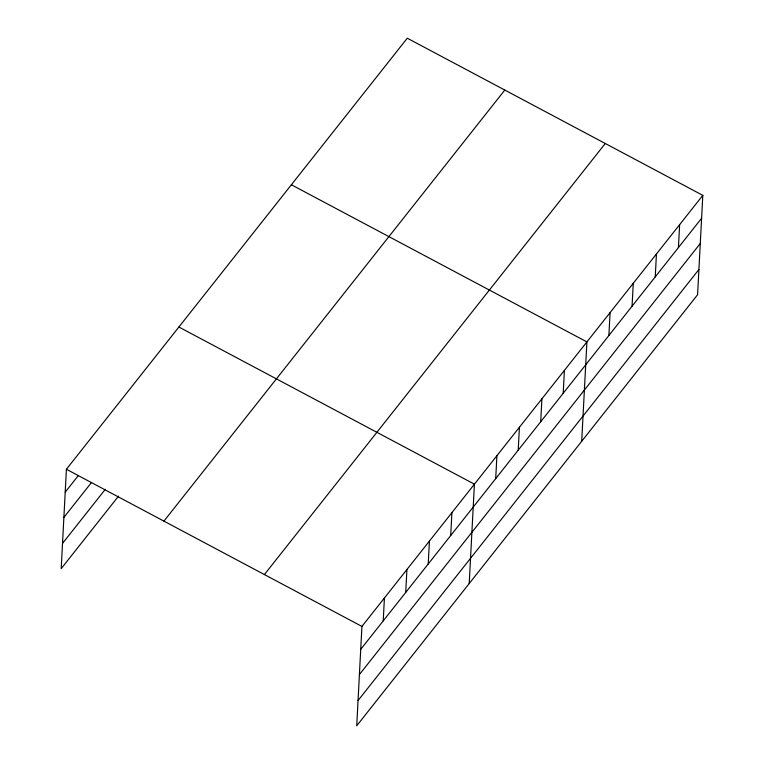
<?xml version="1.0" encoding="UTF-8"?>
<svg xmlns="http://www.w3.org/2000/svg" width="764" height="764" viewBox="0 0 764 764"><rect width="100%" height="100%" fill="white"/><g stroke="black" fill="none" stroke-linecap="round" stroke-linejoin="round"><path stroke-width="1.15" d="M702.804 195.355L361.926 626.423L356.721 725.8L697.589 294.732L702.804 195.355L407.279 38.2L66.411 469.268L61.196 568.645L118.535 496.142M383.222 620.884L384.426 597.973M405.722 592.434L406.925 569.524M428.222 563.975L429.416 541.074M450.712 535.526L451.916 512.625M469.211 583.543L474.415 484.166L178.891 327.021M495.712 478.627L496.915 455.716M518.212 450.177L519.415 427.267M540.711 421.728L541.905 398.818M563.202 393.279L564.405 370.368M581.7 441.296L586.905 341.919L291.38 184.764M608.879 335.511L610.083 312.6M632.067 306.202L633.26 283.291M655.245 276.883L656.438 253.982M678.422 247.574L679.626 224.664M65.207 492.178L78.272 475.657M63.88 517.409L91.46 482.533M62.524 543.414L105.336 489.266M163.926 521.134L504.803 90.056M264.401 574.566L605.279 143.489M360.723 649.333L701.6 218.265M359.405 674.564L700.282 243.496M358.039 700.569L698.917 269.491M66.411 469.268L361.926 626.423"/></g></svg>
